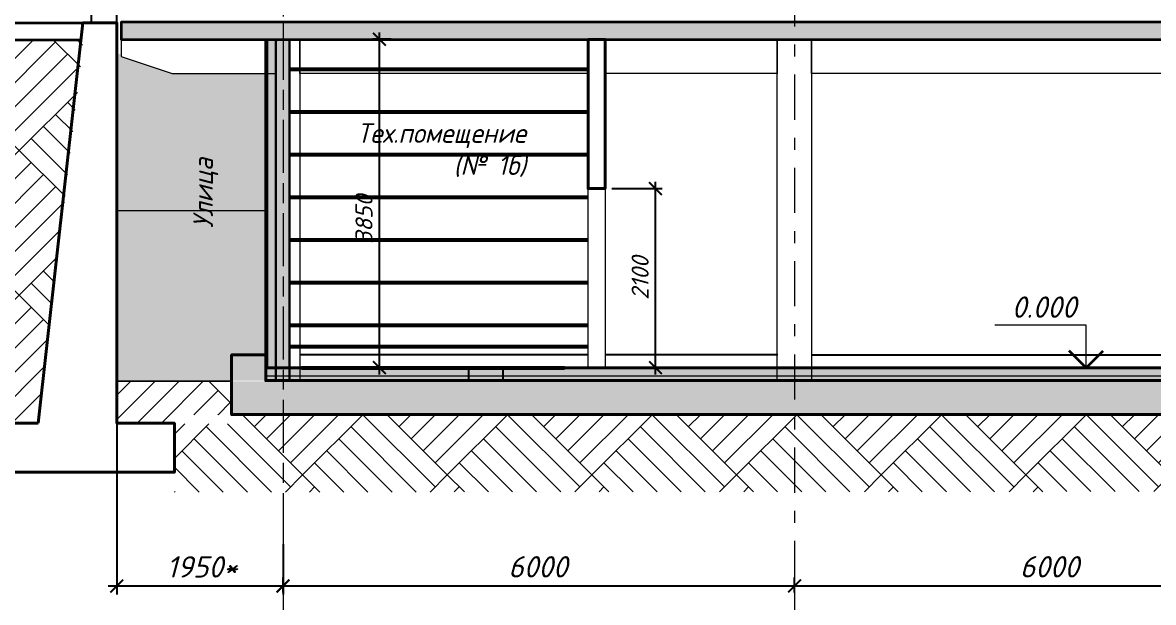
# Model space of a CAD drawing. Header units: millimetres. Extents: x -6419137 to 687965, y -598396 to 179722.
# Drawn here: x 413887 to 427150, y 80746 to 87543 of the extents above; entities that cross this region are included whole.
import ezdxf
from ezdxf.enums import TextEntityAlignment as Align

# ---------------------------------------------------------------- set-up
doc = ezdxf.new("R2010")
doc.units = ezdxf.units.MM
doc.header["$MEASUREMENT"] = 0
doc.linetypes.add('Штрихштриховая', pattern=[10936.110735, 5291.666508, -2116.666555, 1411.111116, -2116.666555])
for name, color, linetype in [('- Спрятан', 7, 'Continuous'), ('оси', 7, 'Continuous'), ('размеры', 7, 'Continuous'), ('размеры внутр', 7, 'Continuous'), ('стены наруж', 7, 'Continuous'), ('чертеж', 7, 'Continuous')]:
    doc.layers.add(name, color=color, linetype=linetype)
for name, color, linetype, lineweight in [('- Спрятан_Ном._пера__96', 7, 'Continuous', 13), ('Арматура', 72, 'Continuous', 50), ('Двери ArchiCAD', 7, 'Continuous', 0), ('колонны_Ном._пера__94', 252, 'Continuous', 5), ('оси_Ном._пера__96', 7, 'Continuous', 5), ('оси_Ном._пера__97', 7, 'Continuous', 20), ('перекрытие_Ном._пера__94', 252, 'Continuous', 13), ('перекрытие_Ном._пера__98', 7, 'Continuous', 35), ('перекрытие_Ном._пера__99', 7, 'Continuous', 40), ('подп стены Инжзащита_Ном._пера__94', 252, 'Continuous', 13), ('подп стены Инжзащита_Ном._пера__97', 7, 'Continuous', 20), ('подп стены Инжзащита_Ном._пера__98', 7, 'Continuous', 35), ('подп стены Инжзащита_Ном._пера__99', 7, 'Continuous', 40), ('стены наруж_Ном._пера__1', 7, 'Continuous', 25), ('стены наруж_Ном._пера__99', 7, 'Continuous', 40), ('текст_Ном._пера__1', 7, 'Continuous', 25), ('чертеж_Ном._пера__91', 250, 'Continuous', 5), ('чертеж_Ном._пера__96', 7, 'Continuous', 13), ('чертеж_Ном._пера__98', 7, 'Continuous', 35), ('Штриховка', 7, 'Continuous', 5), ('штриховка_Ном._пера__94', 252, 'Continuous', 5), ('штриховка_Ном._пера__96', 7, 'Continuous', 13)]:
    doc.layers.add(name, color=color, linetype=linetype, lineweight=lineweight)
doc.styles.get("Standard").update_dxf_attribs({"font": 'isocpeui.ttf'})
doc.styles.add('СГЕНЕРИР_СТИЛЬ_1', font='gost_2_304-81_type.ttf')
doc.dimstyles.new('STEP', dxfattribs={"dimtxt": 200, "dimasz": 150, "dimexe": 80, "dimexo": 80, "dimgap": 80, "dimtad": 1, "dimdec": 0, "dimzin": 0, "dimdsep": 46, "dimtxsty": 'Standard', "dimblk": 'ARCHTICK', "dimcen": 150, "dimdle": 80, "dimadec": 0, "dimazin": 0, "dimtfac": 1, "dimtdec": 0, "dimtofl": 0, "dimtmove": 1, "dimatfit": 3, "dimfxl": 1, "dimtolj": 1, "dimtzin": 0, "dimarcsym": 0})
doc.dimstyles.new('СГЕНЕРИР_СТИЛЬ__1', dxfattribs={"dimtxt": 250, "dimasz": 150, "dimexe": 100, "dimexo": 100, "dimgap": 100, "dimtad": 1, "dimdec": 0, "dimzin": 0, "dimdsep": 46, "dimtxsty": 'Standard', "dimblk": 'ARCHTICK', "dimcen": 0.09, "dimdle": 100, "dimclrd": 7, "dimclre": 7, "dimclrt": 7, "dimadec": 0, "dimazin": 0, "dimtfac": 1, "dimtdec": 0, "dimtmove": 0, "dimatfit": 3, "dimfxl": 1, "dimtolj": 1, "dimtzin": 0, "dimarcsym": 0})

# ---------------------------------------------------------------- blocks, each defined once
blk = doc.blocks.new('_ArchTick')
at = {"color": 0, "linetype": 'ByBlock', "const_width": 0.15}
blk.add_lwpolyline([(-0.5, -0.5), (0.5, 0.5)], dxfattribs=at)
blk = doc.blocks.new('*D713')
at = {"layer": 'Defpoints', "color": 0, "linetype": 'Continuous', "transparency": 16777216}
for p in [(422941, 80938), (416941, 80763), (422941, 80763)]:
    blk.add_point(p, dxfattribs=at)
at = {"layer": 'размеры', "color": 7, "linetype": 'Continuous', "lineweight": -2, "transparency": 16777216}
for p, q in [((416841, 80938), (423041, 80938)), ((416941, 80863), (416941, 81038)), ((422941, 80863), (422941, 81038))]:
    blk.add_line(p, q, dxfattribs=at)
at = {"layer": 'размеры', "color": 7, "linetype": 'Continuous', "lineweight": -2, "transparency": 16777216, "xscale": 150, "yscale": 150, "zscale": 150, "rotation": 180}
blk.add_blockref('_ArchTick', (416941, 80938), dxfattribs=at)
at = {"layer": 'размеры', "color": 7, "linetype": 'Continuous', "lineweight": -2, "transparency": 16777216, "xscale": 150, "yscale": 150, "zscale": 150}
blk.add_blockref('_ArchTick', (422941, 80938), dxfattribs=at)
at = {"layer": 'размеры', "color": 7, "linetype": 'Continuous', "transparency": 16777216, "insert": (419930, 81163), "char_height": 250, "attachment_point": 5}
blk.add_mtext('\\A1;6000', dxfattribs=at)
blk = doc.blocks.new('*D714')
at = {"layer": 'Defpoints', "color": 0, "linetype": 'Continuous', "transparency": 16777216}
for p in [(428941, 80938), (422941, 80763), (428941, 80763)]:
    blk.add_point(p, dxfattribs=at)
at = {"layer": 'размеры', "color": 7, "linetype": 'Continuous', "lineweight": -2, "transparency": 16777216}
for p, q in [((422841, 80938), (429041, 80938)), ((422941, 80863), (422941, 81038)), ((428941, 80863), (428941, 81038))]:
    blk.add_line(p, q, dxfattribs=at)
at = {"layer": 'размеры', "color": 7, "linetype": 'Continuous', "lineweight": -2, "transparency": 16777216, "xscale": 150, "yscale": 150, "zscale": 150, "rotation": 180}
blk.add_blockref('_ArchTick', (422941, 80938), dxfattribs=at)
at = {"layer": 'размеры', "color": 7, "linetype": 'Continuous', "lineweight": -2, "transparency": 16777216, "xscale": 150, "yscale": 150, "zscale": 150}
blk.add_blockref('_ArchTick', (428941, 80938), dxfattribs=at)
at = {"layer": 'размеры', "color": 7, "linetype": 'Continuous', "transparency": 16777216, "insert": (425930, 81163), "char_height": 250, "attachment_point": 5}
blk.add_mtext('\\A1;6000', dxfattribs=at)
blk = doc.blocks.new('Элемент разреза_148_3')
at = {"layer": '- Спрятан_Ном._пера__96', "linetype": 'Continuous'}
blk.add_line((-45347, 3831), (-45347, 3830), dxfattribs=at)
blk = doc.blocks.new('Стандартный маркер сетки[11]_3', base_point=(-45271, 200))
at = {"layer": 'оси_Ном._пера__96', "linetype": 'Штрихштриховая', "ltscale": 0.1}
for p in [(-45271, 15936), (-45271, 9467)]:
    blk.add_line(p, (-45271, -2500), dxfattribs=at)
at = {"layer": 'оси_Ном._пера__96', "linetype": 'Штрихштриховая'}
blk.add_line((-45271, -2500), (-45271, -3500), dxfattribs=at)
blk.add_line((-45271, -2500), (-45271, -3500), dxfattribs=at)
blk.add_point((-45271, -2500), dxfattribs=at)
blk.add_point((-45271, -2500), dxfattribs=at)
blk.add_point((-45271, -2500), dxfattribs=at)
blk.add_point((-45271, -2500), dxfattribs=at)
at = {"layer": 'оси_Ном._пера__96', "style": 'СГЕНЕРИР_СТИЛЬ_1'}
blk.add_attdef('AC_MarkerText_1', text='', height=350, rotation=360, dxfattribs=at).set_placement((-45358, -4170), align=Align.BOTTOM_LEFT)
blk.add_attdef('AC_MarkerText_1', text='', height=350, rotation=360, dxfattribs=at).set_placement((-45358, -4170), align=Align.BOTTOM_LEFT)
blk = doc.blocks.new('Стандартный маркер сетки[12]_3', base_point=(-39271, 200))
at = {"layer": 'оси_Ном._пера__96', "linetype": 'Штрихштриховая', "ltscale": 0.1}
blk.add_line((-39271, 13280), (-39271, -2500), dxfattribs=at)
at = {"layer": 'оси_Ном._пера__96', "linetype": 'Штрихштриховая'}
blk.add_line((-39271, -2500), (-39271, -3500), dxfattribs=at)
blk.add_point((-39271, -2500), dxfattribs=at)
blk.add_point((-39271, -2500), dxfattribs=at)
at = {"layer": 'оси_Ном._пера__97', "linetype": 'Continuous'}
blk.add_circle((-39271, -3900), 400, dxfattribs=at)
at = {"layer": 'оси_Ном._пера__96', "style": 'СГЕНЕРИР_СТИЛЬ_1'}
blk.add_attdef('AC_MarkerText_1', text='', height=350, rotation=360, dxfattribs=at).set_placement((-39393, -4170), align=Align.BOTTOM_LEFT)
blk = doc.blocks.new('Отметка высоты (ГОСТ)[10]_1', base_point=(-9536, 0))
at = {"layer": 'чертеж_Ном._пера__96', "linetype": 'Continuous'}
for p, q in [((-9536, 500), (-10609, 500)), ((-9536, 0), (-9536, 500)), ((-8904, 0), (-9736, 0))]:
    blk.add_line(p, q, dxfattribs=at)
at = {"layer": 'чертеж_Ном._пера__98', "linetype": 'Continuous'}
for q in [(-9736, 200), (-9336, 200)]:
    blk.add_line((-9536, 0), q, dxfattribs=at)
at = {"layer": 'чертеж_Ном._пера__96', "insert": (-9651, 586), "char_height": 250, "attachment_point": 9}
blk.add_mtext('0.000', dxfattribs=at)
blk = doc.blocks.new('*D727')
at = {"layer": 'Defpoints', "color": 0, "transparency": 16777216}
for p in [(418071, 87348), (418288, 87348), (418605, 83498)]:
    blk.add_point(p, dxfattribs=at)
at = {"layer": 'чертеж_Ном._пера__91', "color": 0, "lineweight": -2, "transparency": 16777216}
for p, q in [((418071, 83418), (418071, 87428)), ((418208, 87348), (417991, 87348)), ((418525, 83498), (417991, 83498))]:
    blk.add_line(p, q, dxfattribs=at)
at = {"layer": 'чертеж_Ном._пера__91', "color": 0, "lineweight": -2, "transparency": 16777216, "xscale": 150, "yscale": 150, "zscale": 150}
for p, rotation in [((418071, 87348), 90), ((418071, 83498), 270)]:
    blk.add_blockref('_ArchTick', p, dxfattribs=dict(at, rotation=rotation))
at = {"layer": 'чертеж_Ном._пера__91', "color": 0, "lineweight": 0, "transparency": 16777216, "insert": (417891, 85237), "char_height": 200, "attachment_point": 5, "rotation": 90}
blk.add_mtext('\\A1;3850', dxfattribs=at)
blk = doc.blocks.new('A$C41B325D2')
at = {"layer": 'штриховка_Ном._пера__96', "linetype": 'Continuous'}
h = blk.add_hatch(dxfattribs=at)
h.set_pattern_fill('ANSI33', color=256, scale=500, style=0)
h.set_pattern_definition([(45, (7248.94, 17462.91), (-88.38835, 88.38835), []), (45, (7337.33, 17462.91), (-88.38835, 88.38835), [62.5, -31.25])])
h.paths.add_polyline_path([(5197, 2358), (5450, 2358), (5450, 2349), (5197, 2349)])
h.paths.add_polyline_path([(-25453, 2658), (-25053, 2658), (-25053, 2350), (-25453, 2350)])
h.paths.add_polyline_path([(-2300, 1958), (-2300, 2358), (-25453, 2358), (-25453, 1958)])
h = blk.add_hatch(dxfattribs=at)
h.set_pattern_fill('AR-CONC', color=256, scale=8, style=0)
h.set_pattern_definition([(50, (-96666.53, 17824.2), (57.380815, -5.02017), [6, -66]), (355, (-96666.53, 17824.2), (-11.100107, 60.17537), [4.8, -52.8]), (100.451444, (-96661.75, 17823.78), (46.280708, 55.1552), [5.099215, -56.09137]), (46.1842, (-96666.53, 17840.2), (85.379306, -13.24154), [9, -99]), (96.63564, (-96659.415, 17839.1), (74.772956, 77.92949), [7.64883, -84.1371]), (351.18416, (-96666.53, 17840.2), (74.772956, 77.92949), [7.2, -79.2]), (21, (-96658.53, 17836.2), (47.752564, -32.209511), [6, -66]), (326, (-96658.53, 17836.2), (19.465227, 58.012004), [4.8, -52.8]), (71.451445, (-96654.55, 17833.517), (67.21779, 25.802492), [5.099215, -56.09137]), (37.5, (-96666.53, 17824.2), (0.9727884, 26.6315083), [0, -52.16, 0, -53.6, 0, -53]), (7.5, (-96666.53, 17824.2), (21.045563, 31.552937), [0, -30.56, 0, -50.96, 0, -20.2]), (327.5, (-96684.37, 17824.2), (42.705795, -1.8043897), [0, -20, 0, -62.4, 0, -82.8]), (317.5, (-96692.37, 17824.2), (46.654894, 8.008399), [0, -26, 0, -41.44, 0, -58.8])])
h.paths.add_polyline_path([(-2300, 2355), (-2300, 2505), (-25053, 2508), (-25053, 2358)])
at = {"layer": 'перекрытие_Ном._пера__99', "linetype": 'Continuous'}
blk.add_line((-2300, 2508), (-25053, 2508), dxfattribs=at)
blk.add_line((-2300, 2508), (-25053, 2508), dxfattribs=at)
blk.add_lwpolyline([(-2300, 2358), (-25053, 2358), (-25053, 2658), (-25453, 2658), (-25453, 1958), (-2300, 1958)], dxfattribs=at)
at = {"layer": 'штриховка_Ном._пера__96', "linetype": 'Continuous'}
for p, q in [((-24933, 2408), (-25053, 2408)), ((-2300, 2408), (-25053, 2408)), ((-22673, 2408), (-24773, 2408)), ((-2983, 2408), (-22273, 2408))]:
    blk.add_line(p, q, dxfattribs=at)
blk = doc.blocks.new('*D728')
at = {"layer": 'Defpoints', "color": 0, "linetype": 'Continuous', "transparency": 16777216}
for p in [(414991, 83112), (416941, 81529), (414991, 80937)]:
    blk.add_point(p, dxfattribs=at)
at = {"layer": 'размеры внутр', "color": 7, "linetype": 'Continuous', "lineweight": -2, "transparency": 16777216}
for p, q in [((414991, 83012), (414991, 80837)), ((416941, 81429), (416941, 80837)), ((417041, 80937), (414891, 80937))]:
    blk.add_line(p, q, dxfattribs=at)
at = {"layer": 'размеры внутр', "color": 7, "linetype": 'Continuous', "lineweight": -2, "transparency": 16777216, "xscale": 150, "yscale": 150, "zscale": 150, "rotation": 180}
blk.add_blockref('_ArchTick', (414991, 80937), dxfattribs=at)
at = {"layer": 'размеры внутр', "color": 7, "linetype": 'Continuous', "lineweight": -2, "transparency": 16777216, "xscale": 150, "yscale": 150, "zscale": 150}
blk.add_blockref('_ArchTick', (416941, 80937), dxfattribs=at)
at = {"layer": 'размеры внутр', "color": 7, "linetype": 'Continuous', "transparency": 16777216, "insert": (415991, 81162), "char_height": 250, "attachment_point": 5}
blk.add_mtext('\\A1;1950*', dxfattribs=at)
blk = doc.blocks.new('*D741')
at = {"layer": 'Defpoints', "color": 0, "transparency": 16777216}
for p in [(420718, 85597), (421310, 85597), (420939, 83497)]:
    blk.add_point(p, dxfattribs=at)
at = {"layer": 'чертеж_Ном._пера__91', "color": 0, "lineweight": -2, "transparency": 16777216}
for p, q in [((420798, 85597), (421390, 85597)), ((421310, 83417), (421310, 85677)), ((421019, 83497), (421390, 83497))]:
    blk.add_line(p, q, dxfattribs=at)
at = {"layer": 'чертеж_Ном._пера__91', "color": 0, "lineweight": -2, "transparency": 16777216, "xscale": 150, "yscale": 150, "zscale": 150}
for p, rotation in [((421310, 85597), 90), ((421310, 83497), 270)]:
    blk.add_blockref('_ArchTick', p, dxfattribs=dict(at, rotation=rotation))
at = {"layer": 'чертеж_Ном._пера__91', "color": 0, "lineweight": 0, "transparency": 16777216, "insert": (421130, 84547), "char_height": 200, "attachment_point": 5, "rotation": 90}
blk.add_mtext('\\A1;2100', dxfattribs=at)

msp = doc.modelspace()

# ---------------------------------------------------------------- hatches: boundary and pattern name
at = {"layer": 'перекрытие_Ном._пера__94', "linetype": 'Continuous'}
h = msp.add_hatch(color=256, dxfattribs=at)
h.paths.add_polyline_path([(417138.3, 87346.6), (416738.3, 87346.6), (416744.1, 87346.6), (417136.6, 87346.6)])
h.paths.add_polyline_path([(447141.2, 87346.6), (446741.2, 87346.6)])
h.paths.add_polyline_path([(447290.9, 87346.6), (447388.3, 87346.6), (447388.3, 86946.6), (447788.3, 86946.6), (447788.3, 87346.6), (450991.2, 87346.6), (450991.2, 87546.6), (447291, 87546.6)])
h.paths.add_polyline_path([(439488.3, 87546.6), (439488.3, 87346.6), (447240.9, 87346.6), (447240.9, 87546.6)])
h.paths.add_polyline_path([(439488.3, 87346.6), (439488.3, 87546.6), (415041.8, 87546.6), (415041.8, 87346.6)])
at = {"layer": 'подп стены Инжзащита_Ном._пера__97', "linetype": 'Continuous'}
h = msp.add_hatch(dxfattribs=at)
h.set_pattern_fill('AR-PARQ1', color=256, scale=100, angle=45, style=0)
h.set_pattern_definition([(135, (462212.2, 83496.6), (-1697.056, 1e-13), [1200, -1200]), (135, (462353.7, 83638), (-1697.056, 1e-13), [1200, -1200]), (135, (462495.1, 83779.4), (-1697.056, 1e-13), [1200, -1200]), (135, (462636.5, 83920.8), (-1697.056, 1e-13), [1200, -1200]), (135, (462777.9, 84062.3), (-1697.056, 1e-13), [1200, -1200]), (135, (462919.4, 84203.7), (-1697.056, 1e-13), [1200, -1200]), (135, (463060.8, 84345.1), (-1697.056, 1e-13), [1200, -1200]), (45, (461363.7, 84345.1), (1697.056, -1e-13), [1200, -1200]), (45, (461222.3, 84486.5), (1697.056, -1e-13), [1200, -1200]), (45, (461080.9, 84628), (1697.056, -1e-13), [1200, -1200]), (45, (460939.5, 84769.4), (1697.056, -1e-13), [1200, -1200]), (45, (460798, 84910.8), (1697.056, -1e-13), [1200, -1200]), (45, (460656.6, 85052.2), (1697.056, -1e-13), [1200, -1200]), (45, (460515.2, 85193.6), (1697.056, -1e-13), [1200, -1200])])
h.paths.add_polyline_path([(414068.4, 82846.6), (414590.8, 87245), (414590.8, 87338.9), (410120.9, 87338.9), (410120.9, 82033.8), (412835, 82033.8), (412516.8, 82446.6), (412516.8, 82846.6), (412766.8, 82846.6)])
at = {"layer": 'стены наруж', "lineweight": 0}
h = msp.add_hatch(color=256, dxfattribs=at)
h.dxf.hatch_style = 1
h.set_gradient(color1=(191, 191, 191), color2=(227, 227, 227), tint=1, name='CURVED')
h.paths.add_polyline_path([(416338.3, 83338.2), (416338.3, 83646.6), (416738.3, 83646.6), (416738.3, 83346.6), (416739.8, 83346.6), (416738.4, 86946.6), (415641, 86946.8), (415041.8, 87146.6), (415041.8, 87175.1), (414991, 87175.1), (414992.5, 83338.2)])
at = {"layer": 'Штриховка'}
h = msp.add_hatch(dxfattribs=at)
h.set_pattern_fill('HONEY', color=20, scale=100, angle=90)
h.set_pattern_definition([(90, (507302.422, 5680.134), (-10.8253175, 18.75), [12.5, -25]), (210, (507302.422, 5680.134), (-10.8253175, -18.75), [12.5, -25]), (150, (507302.422, 5680.134), (-21.6506351, 5e-15), [-25, 12.5])])
h.paths.add_polyline_path([(416759, 87345.4), (416759, 83496.6), (416859.1, 83496.6), (416859.1, 87345.4)])
msp.add_hatch(color=8, dxfattribs=at).paths.add_polyline_path([(416858.3, 87346.5), (416858.5, 83346.6), (417018.1, 83346.6), (417017.9, 87346.5)])
at = {"layer": 'штриховка_Ном._пера__94'}
h = msp.add_hatch(dxfattribs=at)
h.set_pattern_fill('AR-PARQ1', color=256, scale=100, angle=45, style=0)
h.set_pattern_definition([(135, (441776.4, 81390.7), (-1697.056, 1e-13), [1200, -1200]), (135, (441917.8, 81532.1), (-1697.056, 1e-13), [1200, -1200]), (135, (442059.2, 81673.5), (-1697.056, 1e-13), [1200, -1200]), (135, (442200.6, 81814.9), (-1697.056, 1e-13), [1200, -1200]), (135, (442342, 81956.3), (-1697.056, 1e-13), [1200, -1200]), (135, (442483.5, 82097.8), (-1697.056, 1e-13), [1200, -1200]), (135, (442624.9, 82239.2), (-1697.056, 1e-13), [1200, -1200]), (45, (440927.8, 82239.2), (1697.056, -1e-13), [1200, -1200]), (45, (440786.4, 82380.6), (1697.056, -1e-13), [1200, -1200]), (45, (440645, 82522), (1697.056, -1e-13), [1200, -1200]), (45, (440503.6, 82663.4), (1697.056, -1e-13), [1200, -1200]), (45, (440362.2, 82804.9), (1697.056, -1e-13), [1200, -1200]), (45, (440220.7, 82946.3), (1697.056, -1e-13), [1200, -1200]), (45, (440079.3, 83087.7), (1697.056, -1e-13), [1200, -1200])])
h.paths.add_polyline_path([(442819.5, 81590.6), (441919.6, 81590.6), (441919.6, 82058.5), (441173, 82058.5), (441173, 81170.4), (442819.5, 81170.4)])
h.paths.add_polyline_path([(416341.2, 83338.2), (414991.8, 83338.2), (414991.8, 82846.6), (415666.8, 82846.6), (415195.1, 82838.2), (416341.2, 82838.2)])
h.paths.add_polyline_path([(440321.2, 82946.5), (440316.9, 83424.7), (439492.6, 83331.4), (439488.3, 82946.5), (415666.8, 82946.3), (415667.5, 82038), (441919.6, 82052.4), (441919.6, 82946.5)])

# ---------------------------------------------------------------- linework, layer by layer
at = {"layer": 'Арматура', "lineweight": 53}
for points in [[(417018.3, 86996.6), (420518.3, 86996.6)], [(417018.3, 86496.6), (420518.3, 86496.6)], [(417018.3, 85996.6), (420518.3, 85996.6)], [(417018.3, 85496.6), (420518.3, 85496.6)], [(417018.3, 84996.6), (420518.3, 84996.6)], [(417018.3, 84496.6), (420518.3, 84496.6)], [(417018.3, 83996.6), (420518.3, 83996.6)], [(417018.3, 83746.6), (420518.3, 83746.6)]]:
    msp.add_lwpolyline(points, dxfattribs=at)
at = {"layer": 'Арматура', "color": 20, "lineweight": 53}
msp.add_lwpolyline([(417158.3, 83496.6), (420241.2, 83496.6)], dxfattribs=at)
at = {"layer": 'Двери ArchiCAD'}
msp.add_lwpolyline([(420518.3, 85596.6), (420718.3, 85596.6), (420718.3, 83496.6), (420518.3, 83496.6)], close=True, dxfattribs=at)
at = {"layer": 'колонны_Ном._пера__94'}
msp.add_lwpolyline([(416941.2, 87550.6), (416941.2, 87158.1)], dxfattribs=at)
at = {"layer": 'колонны_Ном._пера__94', "color": 0}
for points in [[(416858.3, 86946.6), (416858.3, 87346.6), (415041.8, 87346.6), (415041.8, 87146.6), (415641.8, 86946.6), (416858.3, 86946.6)], [(420518.3, 86946.6), (417138.3, 86946.6), (417138.3, 87346.6), (422738.3, 87346.6), (422738.3, 86946.6), (420718.3, 86946.6)]]:
    msp.add_lwpolyline(points, dxfattribs=at)
for points in [[(417138.3, 83346.6), (416738.3, 83346.6), (416738.3, 87346.6), (417138.3, 87346.6)], [(423138.3, 83338.2), (422738.3, 83338.2), (422738.3, 87346.6), (423138.3, 87346.6)], [(423138.3, 87346.6), (428738.3, 87346.6), (428738.3, 86946.6), (423138.3, 86946.6)]]:
    msp.add_lwpolyline(points, close=True, dxfattribs=at)
at = {"layer": 'колонны_Ном._пера__94', "color": 0, "linetype": 'Continuous', "lineweight": 30}
msp.add_lwpolyline([(416858.3, 87346.6), (416858.3, 83346.6), (417018.3, 83346.6), (417018.3, 87346.6)], close=True, dxfattribs=at)
at = {"layer": 'перекрытие_Ном._пера__98'}
msp.add_lwpolyline([(439488.3, 87546.6), (415041.8, 87546.6), (415041.8, 87346.6), (439488.3, 87346.6)], dxfattribs=at)
at = {"layer": 'подп стены Инжзащита_Ном._пера__94', "color": 0}
msp.add_lwpolyline([(416738.3, 85336.9), (414991.8, 85336.9)], dxfattribs=at)
at = {"layer": 'подп стены Инжзащита_Ном._пера__98', "linetype": 'Continuous', "flags": 128}
msp.add_lwpolyline([(410105.7, 87538.9), (414591.8, 87538.9), (414569.5, 87338.9), (410105.7, 87338.9)], dxfattribs=at)
at = {"layer": 'подп стены Инжзащита_Ном._пера__99', "linetype": 'Continuous'}
msp.add_lwpolyline([(414068.4, 82846.6), (414591.8, 87538.9), (414991.8, 87538.9), (414991.8, 82846.6), (415666.8, 82846.6), (415666.8, 82446.6), (415666.8, 82272), (412516.8, 82271.9), (412516.8, 82446.6), (412516.8, 82846.6), (412766.8, 82846.6), (414068.4, 82846.6)], dxfattribs=at)
at = {"layer": 'стены наруж_Ном._пера__1', "linetype": 'Continuous'}
for points in [[(420518.3, 83646.6), (417144.2, 83646.6)], [(422744.2, 83646.6), (420718.3, 83646.6)], [(423138.3, 83646.6), (428738.3, 83646.6)]]:
    msp.add_lwpolyline(points, dxfattribs=at)
at = {"layer": 'стены наруж_Ном._пера__99', "linetype": 'Continuous'}
for points in [[(416738.3, 87346.6), (416738.3, 83496.6)], [(420518.3, 87346.6), (420518.3, 85596.6), (420718.3, 85596.6), (420718.3, 86775.2), (420718.3, 86775.2), (420718.3, 87346.6), (420518.3, 87346.6)]]:
    msp.add_lwpolyline(points, dxfattribs=at)
at = {"layer": 'чертеж', "linetype": 'Continuous'}
msp.add_lwpolyline([(414991.8, 87538.9), (414991.8, 87538.9), (414991.8, 87538.9), (414991.8, 88546.6), (414691.8, 88546.6), (414691.8, 87538.9)], dxfattribs=at)
at = {"layer": 'чертеж', "color": 0}
msp.add_lwpolyline([(419121.2, 83496.6), (419521.2, 83496.6), (419521.2, 83338.2), (419121.2, 83338.2)], close=True, dxfattribs=at)
at = {"layer": 'чертеж', "color": 44, "const_width": 20}
msp.add_lwpolyline([(416341.2, 83338.2), (414991.8, 83338.2)], dxfattribs=at)
at = {"layer": 'чертеж_Ном._пера__91', "lineweight": 0}
msp.add_lwpolyline([(416759, 87346.6), (416759, 83496.6)], dxfattribs=at)

# ---------------------------------------------------------------- block references
at = {"layer": '- Спрятан'}
msp.add_blockref('Элемент разреза_148_3', (462212.2, 83496.6), dxfattribs=at)
at = {"layer": 'оси', "color": 251, "linetype": 'Continuous', "lineweight": 13}
ref = msp.add_blockref('Стандартный маркер сетки[12]_3', (422941.2, 83696.6), dxfattribs=at)
ref.add_attrib('AC_MarkerText_1', '2', dxfattribs={"layer": 'оси_Ном._пера__96', "color": 7, "linetype": 'Continuous', "lineweight": 13, "height": 350, "rotation": 360}).set_placement((422748.8, 79326.9), align=Align.BOTTOM_LEFT)
at = {"layer": 'стены наруж_Ном._пера__99', "linetype": 'Continuous'}
msp.add_blockref('Стандартный маркер сетки[11]_3', (416941.2, 83696.6), dxfattribs=at)
at = {"layer": 'чертеж', "linetype": 'Continuous'}
msp.add_blockref('Отметка высоты (ГОСТ)[10]_1', (426361.8, 83496.6), dxfattribs=at)
at = {"layer": 'чертеж'}
msp.add_blockref('A$C41B325D2', (441790.9, 80988.5), dxfattribs=at)

# ---------------------------------------------------------------- texts
at = {"layer": 'текст_Ном._пера__1', "linetype": 'Continuous', "insert": (419791.3, 86363.1), "char_height": 230, "attachment_point": 3, "line_spacing_factor": 0.981818}
msp.add_mtext('{\\W0.95;Тех.помещение\\P (№ 1б)}', dxfattribs=at)
at = {"layer": 'текст_Ном._пера__1', "linetype": 'Continuous', "insert": (415888.4, 85956.9), "char_height": 230, "attachment_point": 3, "rotation": 90, "line_spacing_factor": 0.981818}
msp.add_mtext('{\\W0.95;Улица}', dxfattribs=at)

# ---------------------------------------------------------------- dimensions: what is measured, and where the dimension line sits
at = {"layer": 'размеры', "linetype": 'Continuous'}
for base, p1, p2, picture, middle in [((422941.2, 80937.9), (416941.2, 80762.9), (422941.2, 80762.9), '*D713', (419930, 80937.9)), ((428941.2, 80937.9), (422941.2, 80762.9), (428941.2, 80762.9), '*D714', (425930, 80937.9))]:
    dim = msp.add_linear_dim(base=base, p1=p1, p2=p2, dimstyle='СГЕНЕРИР_СТИЛЬ__1', dxfattribs=at)
    dim.commit()
    dim.dimension.update_dxf_attribs({"geometry": picture, "text_midpoint": middle, "dimtype": 160})
at = {"layer": 'размеры внутр', "linetype": 'Continuous'}
dim = msp.add_linear_dim(base=(414990.8, 80937.4), p1=(416941.2, 81528.6), p2=(414990.8, 83112), text='<>*', dimstyle='СГЕНЕРИР_СТИЛЬ__1', dxfattribs=at)
dim.commit()
dim.dimension.update_dxf_attribs({"geometry": '*D728', "text_midpoint": (415991.2, 80937.4), "dimtype": 160})
at = {"layer": 'чертеж_Ном._пера__91', "lineweight": 0}
dim = msp.add_linear_dim(base=(418070.6, 87347.6), p1=(418604.6, 83497.6), p2=(418287.8, 87347.6), angle=90, dimstyle='STEP', dxfattribs=at)
dim.commit()
dim.dimension.update_dxf_attribs({"geometry": '*D727', "text_midpoint": (418070.6, 85237.1), "dimtype": 160})
dim = msp.add_linear_dim(base=(421310.3, 85596.6), p1=(420938.6, 83496.6), p2=(420718.3, 85596.6), angle=90, dimstyle='STEP', dxfattribs=at)
dim.commit()
dim.dimension.update_dxf_attribs({"geometry": '*D741', "text_midpoint": (421130.3, 84546.6)})

doc.saveas('drawing.dxf')
